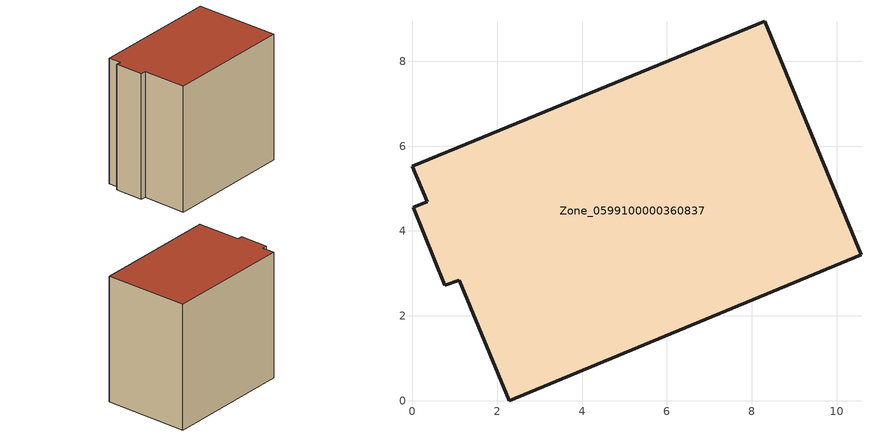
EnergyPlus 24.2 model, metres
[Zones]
Zone_0599100000360837
 floor ground (C_G): 8.31,8.94 10.58,3.44 2.28,0 1.1,2.84 0.76,2.72 0.02,4.56 0.35,4.69 0,5.53 z0
 wall outside (C_F): 0.35,4.69 0.02,4.56 0.76,2.72 1.1,2.84 2.28,0 10.58,3.44 8.31,8.94 0,5.53 0.35,4.69 z0:8.9
 roof outside (C_R): 8.31,8.94 0,5.53 0.35,4.69 0.02,4.56 0.76,2.72 1.1,2.84 2.28,0 10.58,3.44 z8.9
[BUILDING]
Pand.0599100000360837: North Axis=0; Terrain=City; Loads Convergence Tolerance Value=0.04; Temperature Convergence Tolerance Value=0.4; Solar Distribution=FullExterior; Maximum Number of Warmup Days=25; Minimum Number of Warmup Days=1
[Site:Location]
Rotterdam.The.Hague.AP_ZH_NLD Design_Conditions: Latitude=51.96; Longitude=4.45; Time Zone=1; Elevation=-4.5
[SITE:GROUNDTEMPERATURE:BUILDINGSURFACE]
18, 18, 18, 18, 18, 18, 18, 18, 18, 18, 18, 18
[MATERIAL] Thermal Absorptance=0.9; Solar Absorptance=0.7; Visible Absorptance=0.7
Name | Roughness | Thickness | Conductivity | Density | Specific Heat
G.TI.1992-2005 | MediumSmooth | 0.15 | 0.06 | 540 | 1210
F.TI.1992-2005 | Rough | 0.3 | 0.12 | 1920 | 840
R.TI.1992-2005 | MediumRough | 0.2 | 0.08 | 1500 | 1000
[CONSTRUCTION]
C_G: G.TI.1992-2005
C_F: F.TI.1992-2005
C_R: R.TI.1992-2005
[ZONE]
Zone_0599100000360837: Type=1; Multiplier=1; Ceiling Height=Autocalculate; Volume=Autocalculate; Floor Area=autocalculate; Part of Total Floor Area=Yes
[ZONEINFILTRATION:DESIGNFLOWRATE]
Infil_Zone_0599100000360837: Zone or ZoneList or Space or SpaceList=Zone_0599100000360837; Schedule=AlwaysOn; Design Flow Rate Calculation Method=Flow/Area; Flow Rate per Floor Area=0.0015; Constant Term Coefficient=1; Temperature Term Coefficient=0; Velocity Term Coefficient=0; Velocity Squared Term Coefficient=0
[HVACTEMPLATE:ZONE:IDEALLOADSAIRSYSTEM]
Zone_0599100000360837: Maximum Heating Supply Air Temperature=50; Minimum Cooling Supply Air Temperature=13; Maximum Heating Supply Air Humidity Ratio=0.0156; Minimum Cooling Supply Air Humidity Ratio=0.0077; Heating Limit=NoLimit; Cooling Limit=NoLimit; Dehumidification Control Type=ConstantSensibleHeatRatio; Cooling Sensible Heat Ratio=0.7; Dehumidification Setpoint=60; Humidification Control Type=None; Humidification Setpoint=30; Outdoor Air Method=None; Outdoor Air Flow Rate per Person=0.00944; Outdoor Air Flow Rate per Zone Floor Area=0; Outdoor Air Flow Rate per Zone=0; Demand Controlled Ventilation Type=None; Outdoor Air Economizer Type=NoEconomizer; Heat Recovery Type=None; Sensible Heat Recovery Effectiveness=0.7; Latent Heat Recovery Effectiveness=0.65
[ZONECONTROL:THERMOSTAT]
ThermostatControl_Zone_0599100000360837: Zone or ZoneList=Zone_0599100000360837; Control Type Schedule=DualSetpointControlType; Control 1=Thermostat_Zone_0599100000360837; Temperature Difference Between Cutout And Setpoint=0
[THERMOSTATSETPOINT:DUALSETPOINT]
Thermostat_Zone_0599100000360837: Heating Setpoint Temperature Schedule=HeatingSetpoint_Zone_0599100000360837; Cooling Setpoint Temperature Schedule=CoolingSetpoint_Zone_0599100000360837
[SCHEDULE:COMPACT]
HeatingSetpoint_Zone_0599100000360837: Through: 12/31, For: AllDays, Until: 24:00, 21
CoolingSetpoint_Zone_0599100000360837: Through: 12/31, For: AllDays, Until: 24:00, 24
DualSetpointControlType: Through: 12/31, For: AllDays, Until: 24:00, 4
AlwaysOn: Through: 12/31, For: AllDays, Until: 24:00, 1
